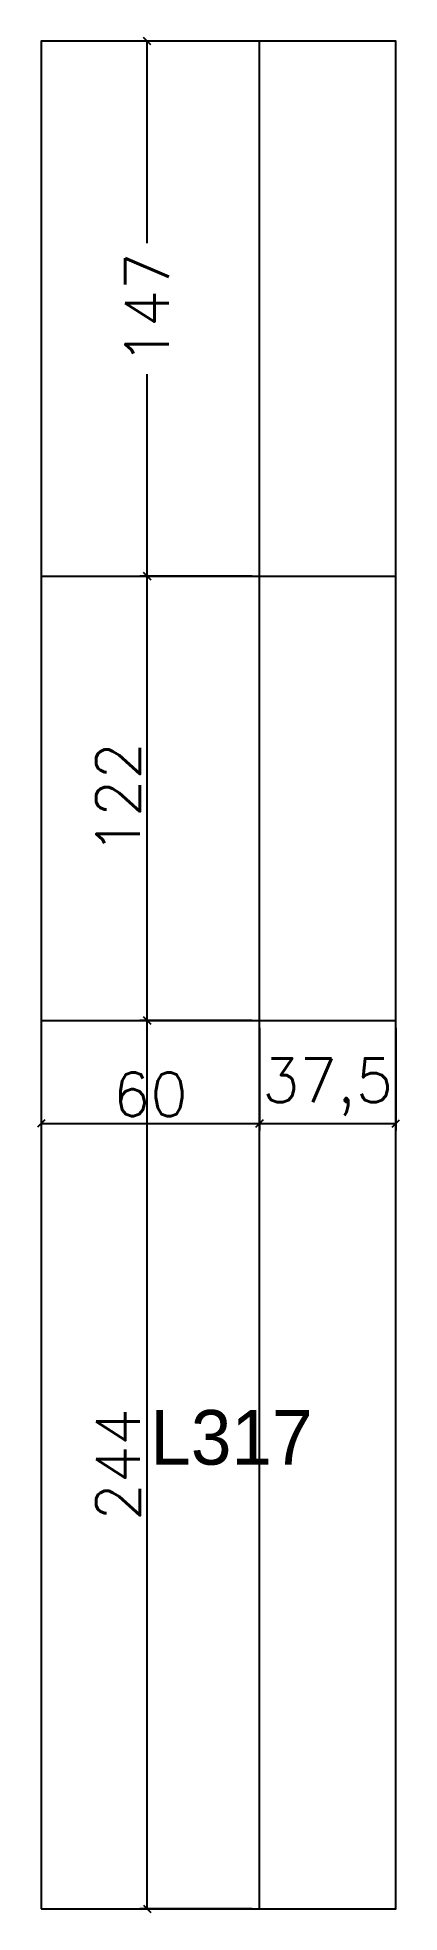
# Model space of a CAD drawing. Extents: x 4552 to 4651, y 2679 to 3194.
import ezdxf

# ---------------------------------------------------------------- set-up
doc = ezdxf.new("R2010")
doc.units = 0
for name, color, linetype in [('COTA', 241, 'Continuous'), ('NOMENCLATURA', 7, 'Continuous'), ('PAINEIS', 6, 'Continuous')]:
    doc.layers.add(name, color=color, linetype=linetype)
doc.styles.add('Romans', font='romans.shx', dxfattribs={"height": 12})
doc.dimstyles.new('cotas', dxfattribs={"dimtxt": 9, "dimasz": 2, "dimexe": 2, "dimexo": 2, "dimgap": 2, "dimtad": 1, "dimdec": 1, "dimzin": 12, "dimtxsty": 'Romans', "dimblk": 'OBLIQUE', "dimcen": 2.5, "dimclrd": 4, "dimclre": 4, "dimclrt": 240, "dimazin": 3, "dimtfac": 1, "dimtmove": 0, "dimatfit": 3})

# ---------------------------------------------------------------- blocks, each defined once
blk = doc.blocks.new('_OBLIQUE')
at = {"color": 0, "linetype": 'BYBLOCK'}
blk.add_line((-0.5, -0.5), (0.5, 0.5), dxfattribs=at)

msp = doc.modelspace()

# ---------------------------------------------------------------- linework, layer by layer
at = {"layer": 'PAINEIS'}
for p, q in [((4612.5, 2680.04), (4612.5, 3193)), ((4552.5, 3046.04), (4650, 3046.04)), ((4552.5, 2924.04), (4650, 2924.04))]:
    msp.add_line(p, q, dxfattribs=at)
msp.add_lwpolyline([(4552.5, 2680.04), (4650, 2680.04), (4650, 3193), (4552.5, 3193)], close=True, dxfattribs=at)

# ---------------------------------------------------------------- texts
at = {"layer": 'NOMENCLATURA'}
msp.add_text('L317', height=15, dxfattribs=at).set_placement((4582.5, 2802.04))

# ---------------------------------------------------------------- dimensions: what is measured, and where the dimension line sits
at = {"layer": 'COTA'}
msp.add_linear_dim(base=(4581.64, 3046.04), p1=(4612.5, 3046.04), p2=(4612.5, 3193), angle=90, location=(4581.64, 3119.52), dimstyle='cotas', override={"dimtmove": 2}, dxfattribs=at).render()
for base, p1, p2 in [((4581.64, 2924.04), (4612.5, 2924.04), (4612.5, 3046.04)), ((4581.64, 2680.04), (4612.5, 2680.04), (4612.5, 2924.04))]:
    msp.add_linear_dim(base=base, p1=p1, p2=p2, angle=90, dimstyle='cotas', dxfattribs=at).render()
for base, p1, p2 in [((4552.5, 2895.77), (4552.5, 2924.04), (4612.5, 2924.04)), ((4612.5, 2895.77), (4612.5, 2924.04), (4650, 2924.04))]:
    msp.add_linear_dim(base=base, p1=p1, p2=p2, dimstyle='cotas', dxfattribs=at).render()

doc.saveas('drawing.dxf')
